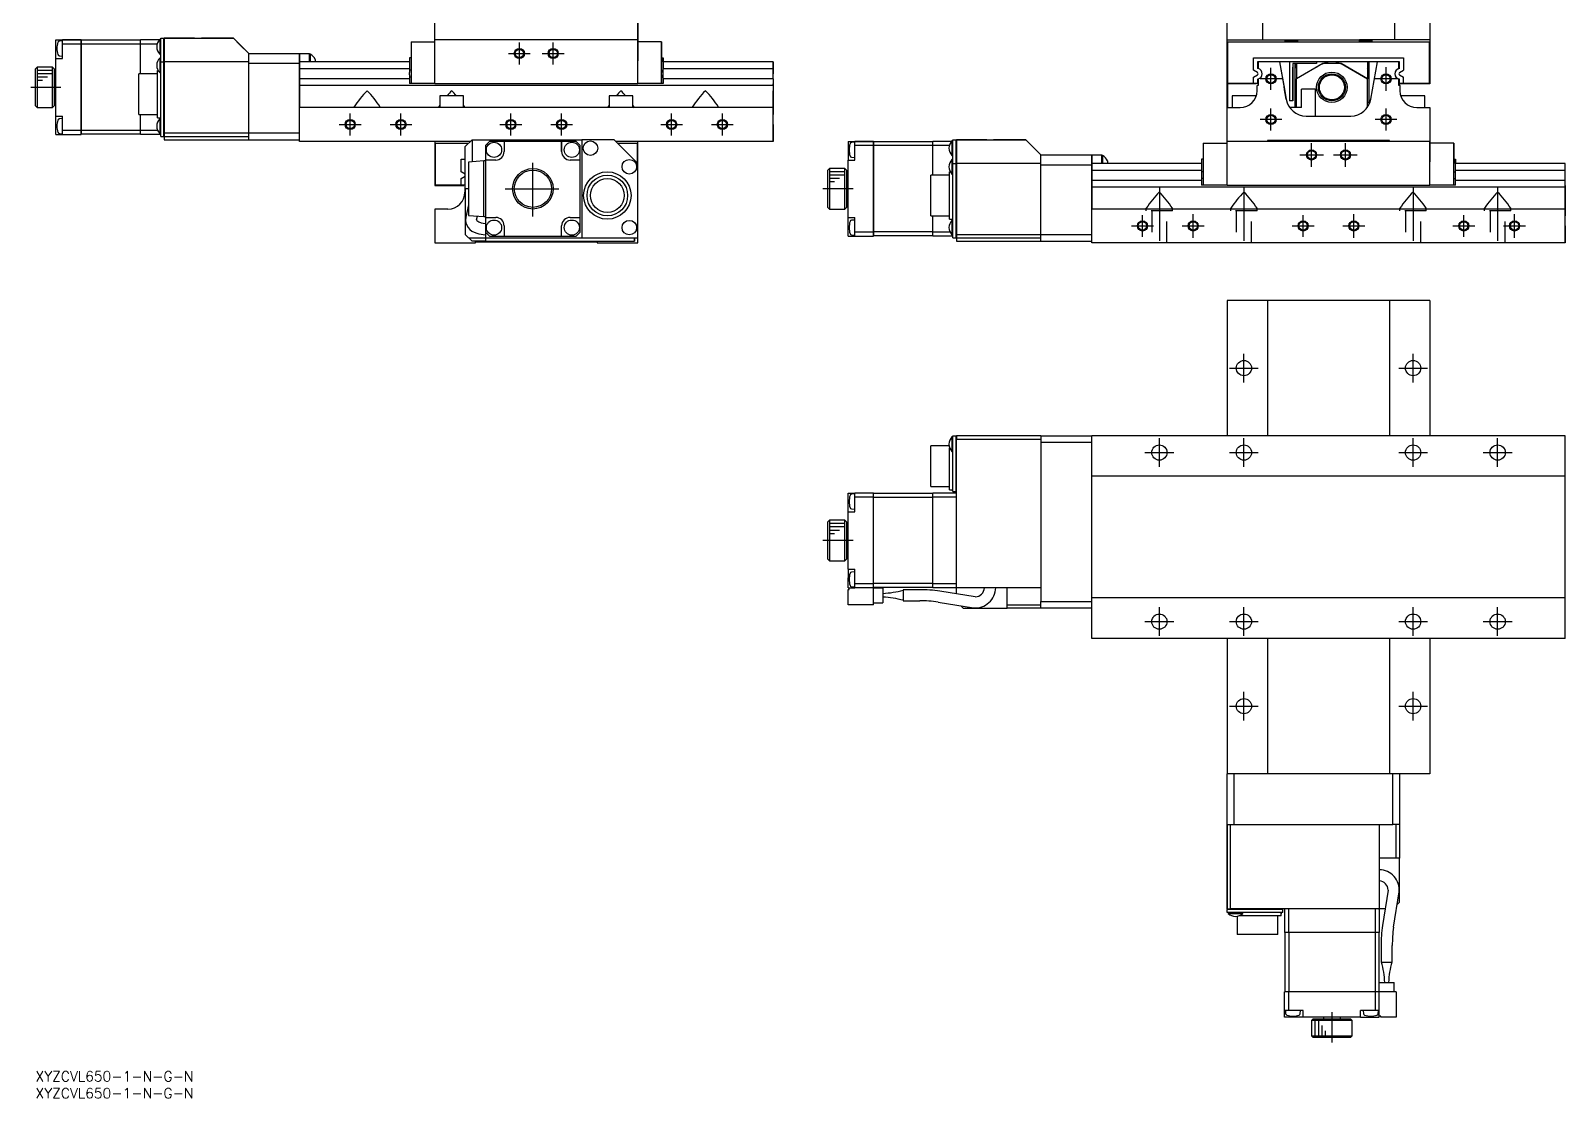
# Model space of a CAD drawing. Extents: x -1 to 927, y -8 to 772.
# Drawn here: x -1.5 to 452.2, y -8 to 307.8 of the extents above; entities that cross this region are included whole.
import ezdxf

# ---------------------------------------------------------------- set-up
doc = ezdxf.new("R2010")
doc.units = 0
doc.header["$LTSCALE"] = 0.5
doc.linetypes.add('CENTER', pattern=[50.8, 31.75, -6.35, 6.35, -6.35])
doc.linetypes.add('DASHED', pattern=[19.05, 12.7, -6.35])
for name, color, linetype in [('MSM_CENTER', 1, 'CENTER'), ('MSM_CONTINUOUS', 7, 'CONTINUOUS'), ('MSM_DASHED', 4, 'DASHED'), ('MSM_NARROW', 5, 'CONTINUOUS'), ('MSM_PART_NUMBER', 7, 'CONTINUOUS')]:
    doc.layers.add(name, color=color, linetype=linetype)
doc.styles.get("Standard").update_dxf_attribs({"font": 'txt.shx', "height": 3, "bigfont": 'bigfont.shx'})

# ---------------------------------------------------------------- blocks, each defined once
blk = doc.blocks.new('*U2')
at = {"layer": 'MSM_PART_NUMBER'}
blk.add_text('XYZCVL650-1-N-G-N', height=3, dxfattribs=at).set_placement((0, -3))
blk = doc.blocks.new('*U3')
at = {"layer": 'MSM_PART_NUMBER'}
blk.add_text('XYZCVL650-1-N-G-N', height=3, dxfattribs=at).set_placement((0, -8))

msp = doc.modelspace()

# ---------------------------------------------------------------- linework, layer by layer
at = {"layer": 'MSM_CENTER'}
for p, q in [((143, 297.81), (143, 304.27)), ((153, 297.81), (153, 304.27)), ((139.77, 301.04), (146.23, 301.04)), ((149.77, 301.04), (156.23, 301.04)), ((365.17, 290.31), (365.17, 296.77)), ((399.17, 290.04), (399.17, 297.04)), ((-1.45, 291.04), (7.45, 291.04)), ((368.4, 293.54), (361.94, 293.54)), ((402.67, 293.54), (395.67, 293.54)), ((93, 276.81), (93, 283.27)), ((108, 276.81), (108, 283.27)), ((140.5, 276.81), (140.5, 283.27)), ((155.5, 276.81), (155.5, 283.27)), ((188, 276.81), (188, 283.27)), ((203, 276.81), (203, 283.27)), ((368.4, 281.54), (361.94, 281.54)), ((365.17, 278.31), (365.17, 284.77)), ((402.4, 281.54), (395.94, 281.54)), ((399.17, 278.31), (399.17, 284.77)), ((89.77, 280.04), (96.23, 280.04)), ((104.77, 280.04), (111.23, 280.04)), ((137.27, 280.04), (143.73, 280.04)), ((152.27, 280.04), (158.73, 280.04)), ((184.77, 280.04), (191.23, 280.04)), ((199.77, 280.04), (206.23, 280.04)), ((377.17, 267.54), (377.17, 274.54)), ((387.17, 267.54), (387.17, 274.54)), ((147, 252.84), (147, 269.24)), ((373.67, 271.04), (380.67, 271.04)), ((383.67, 271.04), (390.67, 271.04)), ((138.8, 261.04), (155.2, 261.04)), ((241.62, 261.04), (232.72, 261.04)), ((332.17, 261.54), (332.17, 243.04)), ((357.17, 261.54), (357.17, 243.04)), ((407.17, 261.54), (407.17, 243.04)), ((432.17, 261.54), (432.17, 243.04)), ((323.94, 250.04), (330.4, 250.04)), ((327.17, 246.81), (327.17, 253.27)), ((338.94, 250.04), (345.4, 250.04)), ((342.17, 246.54), (342.17, 253.54)), ((371.44, 250.04), (377.9, 250.04)), ((374.67, 246.81), (374.67, 253.27)), ((386.44, 250.04), (392.9, 250.04)), ((389.67, 246.54), (389.67, 253.54)), ((418.94, 250.04), (425.4, 250.04)), ((422.17, 246.81), (422.17, 253.27)), ((433.94, 250.04), (440.4, 250.04)), ((437.17, 246.54), (437.17, 253.54)), ((357.17, 203.75), (357.17, 212.25)), ((407.17, 203.75), (407.17, 212.25)), ((352.92, 208), (361.42, 208)), ((402.92, 208), (411.42, 208)), ((332.17, 178.75), (332.17, 187.25)), ((357.17, 178.75), (357.17, 187.25)), ((407.17, 178.75), (407.17, 187.25)), ((432.17, 178.75), (432.17, 187.25)), ((327.92, 183), (336.42, 183)), ((352.92, 183), (361.42, 183)), ((402.92, 183), (411.42, 183)), ((427.92, 183), (436.42, 183)), ((241.62, 157), (232.72, 157)), ((332.17, 128.75), (332.17, 137.25)), ((357.17, 128.75), (357.17, 137.25)), ((407.17, 128.75), (407.17, 137.25)), ((432.17, 128.75), (432.17, 137.25)), ((327.92, 133), (336.42, 133)), ((352.92, 133), (361.42, 133)), ((402.92, 133), (411.42, 133)), ((427.92, 133), (436.42, 133)), ((357.17, 103.75), (357.17, 112.25)), ((407.17, 103.75), (407.17, 112.25)), ((352.92, 108), (361.42, 108)), ((402.92, 108), (411.42, 108)), ((383.17, 17.45), (383.17, 8.55))]:
    msp.add_line(p, q, dxfattribs=at)
at = {"layer": 'MSM_CONTINUOUS'}
for p, q in [((118, 292.04), (118, 315.04)), ((178, 292.04), (178, 315.04)), ((178, 315.04), (178, 304.69)), ((352.17, 292.04), (352.17, 315.04)), ((362.67, 315.04), (362.67, 305.04)), ((401.67, 315.04), (401.67, 305.04)), ((412.17, 315.04), (412.17, 292.04)), ((412.17, 315.04), (412.17, 302.54)), ((6, 277.04), (6, 305.04)), ((6, 305.04), (13.5, 305.04)), ((8, 304.79), (7.01, 304.71)), ((13.5, 305.04), (8, 305.04)), ((8, 299.54), (8, 305.04)), ((13.5, 305.04), (13.5, 277.04)), ((13.5, 277.04), (13.5, 305.04)), ((31, 304.94), (13.5, 304.94)), ((31, 304.94), (13.5, 304.94)), ((31, 295.04), (31, 305.04)), ((36.56, 305.04), (31, 305.04)), ((36.56, 305.04), (31, 305.04)), ((36.71, 305.19), (36.71, 300.89)), ((37, 305.19), (36.71, 305.19)), ((37, 276.54), (37, 305.54)), ((37, 305.54), (37.9, 305.54)), ((38, 305.44), (37.9, 305.54)), ((38, 305.44), (37.9, 305.54)), ((37.9, 276.54), (37.9, 305.54)), ((38, 305.54), (38, 276.54)), ((38, 305.54), (58.5, 305.54)), ((47, 305.54), (38, 305.54)), ((58.5, 305.54), (49, 305.54)), ((58.5, 305.54), (60.5, 303.54)), ((63, 301.04), (58.5, 305.54)), ((111, 304.54), (111, 292.14)), ((111, 304.54), (118, 304.54)), ((178, 305.04), (118, 305.04)), ((178, 304.69), (178, 305.04)), ((178, 305.04), (178, 298.84)), ((185, 304.54), (178, 304.54)), ((185, 292.14), (185, 304.54)), ((185, 304.54), (185, 298.54)), ((352.17, 305.04), (391.37, 305.04)), ((352.37, 304.54), (411.97, 304.54)), ((352.37, 292.14), (352.37, 304.54)), ((369.37, 304.69), (369.37, 305.04)), ((369.37, 304.69), (369.37, 305.04)), ((372.97, 304.69), (369.37, 304.69)), ((372.97, 305.04), (372.97, 304.69)), ((412.17, 305.04), (391.37, 305.04)), ((391.37, 304.69), (391.37, 305.04)), ((391.37, 304.69), (391.37, 305.04)), ((394.97, 304.69), (391.37, 304.69)), ((394.97, 305.04), (394.97, 304.69)), ((411.97, 304.54), (411.97, 292.14)), ((6, 299.54), (8, 299.54)), ((7.01, 300.38), (8, 300.29)), ((13.5, 303.84), (8, 303.84)), ((31, 303.8), (13.5, 303.8)), ((35.91, 303.84), (31, 303.84)), ((36.71, 300.89), (37, 300.89)), ((36.71, 299.69), (36.71, 295.39)), ((37, 299.69), (36.71, 299.69)), ((60.5, 303.54), (62.9, 301.14)), ((63, 301.04), (62.9, 301.14)), ((63, 275.54), (63, 301.04)), ((63, 301.04), (81, 301.04)), ((78, 275.04), (78, 301.04)), ((78, 295.04), (78, 301.04)), ((78, 300.94), (78, 285.04)), ((81, 298.54), (81, 301.04)), ((81, 301.04), (81, 298.54)), ((81.2, 300.89), (81, 300.89)), ((81.2, 300.89), (81.2, 298.54)), ((110.5, 299.74), (110.5, 296.07)), ((111, 299.74), (110.5, 299.74)), ((185, 299.74), (185.5, 299.74)), ((185.5, 299.74), (185.5, 298.54)), ((185.5, 292.14), (185.5, 299.74)), ((359.97, 299.74), (404.37, 299.74)), ((359.97, 296.07), (359.97, 299.74)), ((404.37, 299.74), (404.37, 296.07)), ((412.17, 299.54), (412.17, 292.04)), ((0.5, 297.04), (0, 296.54)), ((0, 285.54), (0, 296.54)), ((0.5, 297.04), (0.5, 285.04)), ((5, 297.04), (0.5, 297.04)), ((5, 285.04), (5, 297.04)), ((5.5, 296.54), (5, 297.04)), ((5.5, 296.54), (5.5, 285.54)), ((30.5, 283.04), (30.5, 295.04)), ((36, 295.04), (30.5, 295.04)), ((36, 282.04), (36, 296.04)), ((36.2, 296.04), (36, 296.04)), ((36.71, 295.39), (37, 295.39)), ((37, 298.54), (37.9, 298.54)), ((38, 298.5), (37.9, 298.54)), ((63, 298.54), (38, 298.54)), ((78, 298.04), (63, 298.04)), ((110.5, 298.54), (78, 298.54)), ((78, 296.58), (110.5, 296.58)), ((82.65, 299.26), (82.65, 298.54)), ((110.5, 296.07), (110.5, 295.38)), ((111, 296.07), (110.5, 296.07)), ((110.5, 294.71), (110.5, 295.38)), ((185, 296.07), (185, 295.38)), ((185, 296.07), (185.5, 296.07)), ((185.5, 298.54), (185.5, 296.62)), ((218, 298.54), (185.5, 298.54)), ((185.5, 296.58), (218, 296.58)), ((185.5, 295.38), (185.5, 296.07)), ((218, 296.58), (218, 298.54)), ((218, 298.54), (218, 295.04)), ((218, 295.04), (218, 298.54)), ((218, 295.04), (218, 296.58)), ((218, 293.51), (218, 296.58)), ((361.16, 295.38), (359.97, 296.07)), ((367.72, 298.54), (361.17, 298.54)), ((361.17, 298.54), (361.17, 296.62)), ((361.37, 298.54), (361.37, 296.58)), ((367.72, 298.54), (369.67, 287.5)), ((402.97, 298.54), (367.72, 298.54)), ((367.72, 298.54), (369.13, 290.54)), ((370.67, 298.54), (370.67, 287.04)), ((371.67, 298.04), (371.67, 287.04)), ((378.67, 298.04), (371.67, 298.04)), ((371.67, 298.04), (371.67, 297.04)), ((371.67, 287.04), (371.67, 297.04)), ((372.17, 298.04), (372.17, 285.04)), ((380.46, 298.04), (372.67, 293.54)), ((372.67, 298.04), (372.67, 293.54)), ((378.67, 298.54), (378.67, 298.04)), ((378.67, 298.54), (378.67, 298.04)), ((385.87, 298.04), (380.46, 298.04)), ((393.67, 293.54), (385.87, 298.04)), ((385.87, 298.04), (393.67, 293.54)), ((393.67, 298.54), (393.67, 293.54)), ((393.67, 298.54), (393.67, 293.54)), ((394.17, 286.54), (394.17, 298.54)), ((394.17, 286.54), (394.17, 298.54)), ((394.67, 287.5), (396.61, 298.54)), ((403.17, 298.54), (402.97, 298.54)), ((402.97, 296.58), (402.97, 298.54)), ((402.97, 296.58), (402.97, 298.54)), ((403.07, 298.14), (402.97, 298.24)), ((402.97, 298.24), (403.17, 298.04)), ((403.07, 296.6), (403.07, 298.54)), ((403.07, 298.14), (403.17, 298.04)), ((403.17, 296.62), (403.17, 298.54)), ((403.17, 295.38), (404.37, 296.07)), ((6, 293.54), (5.5, 293.54)), ((110.5, 293.51), (78, 293.51)), ((218, 291.54), (78, 291.54)), ((110.5, 294.71), (110.5, 294.02)), ((111, 294.02), (110.5, 294.02)), ((110.5, 294.02), (110.5, 292.14)), ((118, 292.14), (110.5, 292.14)), ((178, 292.04), (118, 292.04)), ((185.5, 292.14), (178, 292.14)), ((185, 294.71), (185, 294.02)), ((185, 294.02), (185.5, 294.02)), ((185.5, 294.02), (185.5, 294.71)), ((218, 293.51), (185.5, 293.51)), ((185.5, 293.47), (185.5, 292.14)), ((218, 293.51), (218, 283.04)), ((218, 292.04), (218, 283.04)), ((218, 291.54), (218, 292.04)), ((218, 291.54), (218, 285.04)), ((360.77, 292.04), (352.17, 292.04)), ((352.17, 285.04), (352.17, 292.04)), ((352.27, 292.04), (352.27, 285.04)), ((361.17, 292.14), (352.37, 292.14)), ((359.97, 294.02), (361.16, 294.71)), ((359.97, 292.14), (359.97, 294.02)), ((360.77, 292.14), (360.77, 292.04)), ((360.77, 292.14), (360.77, 292.04)), ((361.37, 291.54), (361.07, 291.54)), ((361.07, 290.04), (361.07, 291.54)), ((361.17, 293.47), (361.17, 292.14)), ((361.37, 293.51), (361.37, 291.54)), ((369.04, 291.04), (369.67, 287.5)), ((369.04, 291.04), (369.13, 290.54)), ((369.13, 290.54), (369.04, 291.04)), ((369.13, 290.54), (369.04, 291.04)), ((369.13, 290.54), (369.17, 290.54)), ((369.17, 290.34), (369.17, 290.54)), ((369.67, 287.5), (369.17, 290.34)), ((369.67, 287.5), (369.17, 290.34)), ((369.17, 290.34), (369.67, 287.5)), ((369.17, 290.34), (369.67, 287.5)), ((372.67, 285.04), (372.67, 293.54)), ((378.37, 290.54), (374.17, 290.54)), ((374.17, 285.04), (374.17, 290.54)), ((378.37, 282.54), (378.37, 290.54)), ((393.67, 285.09), (393.67, 293.54)), ((402.97, 291.54), (402.97, 293.51)), ((402.97, 291.54), (402.97, 293.51)), ((403.27, 291.54), (402.97, 291.54)), ((403.07, 291.54), (403.07, 293.48)), ((403.17, 294.71), (404.37, 294.02)), ((403.17, 292.14), (403.17, 293.47)), ((411.97, 292.14), (403.17, 292.14)), ((403.17, 292.14), (403.17, 291.54)), ((403.17, 291.54), (403.17, 292.14)), ((403.27, 291.54), (403.27, 290.04)), ((403.27, 291.54), (403.27, 290.04)), ((403.57, 292.04), (403.57, 292.14)), ((412.17, 292.04), (403.57, 292.04)), ((404.37, 292.14), (404.37, 294.02)), ((5.5, 288.54), (6, 288.54)), ((119.5, 288.54), (119.5, 285.04)), ((126.5, 288.54), (119.5, 288.54)), ((126.5, 285.04), (126.5, 288.54)), ((176.5, 288.54), (169.5, 288.54)), ((169.5, 288.54), (169.5, 285.04)), ((176.5, 285.04), (176.5, 288.54)), ((218, 275.04), (218, 290.04)), ((360.67, 288.54), (353.67, 288.54)), ((353.67, 288.54), (353.67, 285.04)), ((360.67, 288.09), (360.67, 288.54)), ((371.67, 287.04), (370.67, 287.04)), ((394.17, 286.54), (393.67, 286.54)), ((394.17, 285.95), (394.17, 286.54)), ((410.67, 288.54), (403.67, 288.54)), ((403.67, 288.54), (403.67, 288.09)), ((410.67, 285.04), (410.67, 288.54)), ((0, 285.54), (0.5, 285.04)), ((0.5, 285.04), (5, 285.04)), ((5, 285.04), (5.5, 285.54)), ((6, 282.54), (8, 282.54)), ((8, 281.79), (7.01, 281.71)), ((8, 277.04), (8, 282.54)), ((30.5, 283.04), (36, 283.04)), ((31, 277.04), (31, 283.04)), ((36, 282.04), (37, 282.04)), ((36.71, 281.69), (36.71, 277.39)), ((37, 281.69), (36.71, 281.69)), ((218, 285.04), (78, 285.04)), ((94.26, 285.04), (94.1, 285.17)), ((101.74, 285.04), (101.9, 285.17)), ((119.26, 285.04), (119.1, 285.17)), ((126.74, 285.04), (126.9, 285.17)), ((169.26, 285.04), (169.1, 285.17)), ((176.74, 285.04), (176.9, 285.17)), ((194.26, 285.04), (194.1, 285.17)), ((201.74, 285.04), (201.9, 285.17)), ((218, 285.04), (218, 283.04)), ((352.17, 285.04), (356.07, 285.04)), ((352.17, 275.04), (352.17, 285.04)), ((374.17, 285.04), (370.7, 285.04)), ((375.57, 282.54), (388.76, 282.54)), ((408.27, 285.04), (412.17, 285.04)), ((412.17, 285.04), (412.17, 275.04)), ((412.17, 285.04), (412.17, 281.54)), ((6, 277.04), (13.5, 277.04)), ((7.01, 277.38), (8, 277.29)), ((13.5, 278.24), (8, 278.24)), ((31, 278.29), (13.5, 278.29)), ((31, 277.14), (13.5, 277.14)), ((36.1, 278.24), (31, 278.24)), ((37, 277.04), (31, 277.04)), ((36.71, 277.39), (37, 277.39)), ((38, 277.54), (78, 277.54)), ((218, 280.04), (218, 275.04)), ((412.17, 278.54), (412.17, 275.04)), ((37, 276.54), (37.9, 276.54)), ((37.9, 276.54), (38, 276.64)), ((37.9, 276.54), (38, 276.64)), ((38, 276.54), (63, 276.54)), ((38, 276.44), (38.1, 276.54)), ((38, 276.44), (38, 275.54)), ((38, 275.54), (78, 275.54)), ((128.5, 275.04), (78, 275.04)), ((118, 275.04), (118, 262.04)), ((118.2, 262.14), (118.2, 274.54)), ((118.2, 274.54), (128, 274.54)), ((127, 273.54), (129, 275.54)), ((127, 261.04), (127, 273.54)), ((129, 275.54), (129, 269.01)), ((129, 275.54), (161.5, 275.54)), ((134.2, 275.04), (133, 273.84)), ((133, 273.84), (133, 269.54)), ((138.5, 275.04), (134.2, 275.04)), ((138.5, 275.04), (138.5, 272.04)), ((159.8, 275.04), (138.5, 275.04)), ((155.5, 272.04), (155.5, 275.04)), ((155.5, 275.04), (155.5, 272.04)), ((161, 273.84), (159.8, 275.04)), ((161, 248.24), (161, 273.84)), ((161.5, 275.54), (161.5, 246.54)), ((171, 275.54), (161.5, 275.54)), ((178, 268.54), (171, 275.54)), ((218, 275.04), (171.5, 275.04)), ((172, 274.54), (177.8, 274.54)), ((177.8, 274.54), (177.8, 268.74)), ((177.8, 274.54), (177.8, 268.74)), ((178, 268.54), (178, 275.04)), ((178, 272.54), (178, 275.04)), ((218, 275.04), (218, 275.34)), ((218, 275.34), (218, 275.04)), ((240.17, 275.04), (247.67, 275.04)), ((240.17, 275.04), (240.17, 269.54)), ((242.17, 274.79), (241.18, 274.71)), ((247.67, 275.04), (242.17, 275.04)), ((242.17, 269.54), (242.17, 275.04)), ((247.67, 273.84), (242.17, 273.84)), ((247.67, 275.04), (247.67, 247.04)), ((247.67, 247.04), (247.67, 275.04)), ((265.17, 274.94), (247.67, 274.94)), ((265.17, 274.94), (247.67, 274.94)), ((265.17, 273.8), (247.67, 273.8)), ((270.73, 275.04), (265.17, 275.04)), ((265.17, 265.04), (265.17, 275.04)), ((270.73, 275.04), (265.17, 275.04)), ((270.07, 273.84), (265.17, 273.84)), ((271.17, 275.19), (270.87, 275.19)), ((270.87, 275.19), (270.87, 270.89)), ((271.17, 275.54), (272.07, 275.54)), ((271.17, 246.54), (271.17, 275.54)), ((272.17, 275.44), (272.07, 275.54)), ((272.07, 246.54), (272.07, 275.54)), ((272.17, 275.54), (292.67, 275.54)), ((272.17, 275.54), (272.17, 246.54)), ((281.17, 275.54), (272.17, 275.54)), ((292.67, 275.54), (283.17, 275.54)), ((292.67, 275.54), (297.07, 271.14)), ((297.17, 271.04), (292.67, 275.54)), ((345.17, 274.54), (352.17, 274.54)), ((345.17, 274.54), (345.17, 262.14)), ((364.17, 275.04), (352.17, 275.04)), ((352.17, 262.04), (352.17, 275.04)), ((400.17, 275.34), (364.17, 275.34)), ((364.17, 275.34), (364.17, 275.04)), ((364.17, 275.34), (364.17, 275.04)), ((412.17, 275.04), (364.17, 275.04)), ((400.17, 275.04), (400.17, 275.34)), ((412.17, 262.04), (412.17, 275.04)), ((412.17, 275.04), (412.17, 274.69)), ((412.17, 275.04), (412.17, 269.04)), ((419.17, 274.54), (412.17, 274.54)), ((419.17, 262.14), (419.17, 274.54)), ((419.17, 274.54), (419.17, 268.54)), ((125.8, 266.07), (125.8, 269.74)), ((125.8, 269.74), (127, 269.74)), ((132.5, 269.26), (128, 268.94)), ((128, 268.94), (128, 253.14)), ((133, 269.29), (132.5, 269.26)), ((132.5, 252.83), (132.5, 269.26)), ((136, 269.54), (133, 269.54)), ((133, 269.54), (133, 248.24)), ((161, 269.54), (158, 269.54)), ((161, 248.24), (161, 269.54)), ((178, 268.54), (178, 269.54)), ((178, 246.54), (178, 268.54)), ((240.17, 269.54), (242.17, 269.54)), ((240.17, 252.54), (240.17, 269.54)), ((241.18, 270.38), (242.17, 270.29)), ((270.87, 270.89), (271.17, 270.89)), ((271.17, 269.69), (270.87, 269.69)), ((270.87, 269.69), (270.87, 265.39)), ((271.17, 268.54), (272.07, 268.54)), ((272.17, 268.5), (272.07, 268.54)), ((297.17, 268.54), (272.17, 268.54)), ((297.17, 271.04), (297.07, 271.14)), ((297.17, 271.04), (315.17, 271.04)), ((297.17, 245.54), (297.17, 271.04)), ((312.17, 268.04), (297.17, 268.04)), ((312.17, 245.04), (312.17, 271.04)), ((312.17, 270.94), (312.17, 255.04)), ((312.17, 266.54), (312.17, 268.54)), ((344.67, 268.54), (312.17, 268.54)), ((315.17, 268.54), (315.17, 271.04)), ((315.17, 271.04), (315.17, 268.54)), ((315.37, 270.89), (315.17, 270.89)), ((315.37, 270.89), (315.37, 268.54)), ((316.82, 269.26), (316.82, 268.54)), ((345.17, 269.74), (344.67, 269.74)), ((344.67, 269.74), (344.67, 262.14)), ((419.17, 269.74), (419.67, 269.74)), ((419.67, 262.14), (419.67, 269.74)), ((419.67, 269.74), (419.67, 268.54)), ((452.17, 268.54), (419.67, 268.54)), ((452.17, 245.04), (452.17, 268.54)), ((452.17, 265.04), (452.17, 268.54)), ((452.17, 265.04), (452.17, 268.54)), ((126.99, 265.38), (125.8, 266.07)), ((125.8, 264.02), (126.99, 264.71)), ((125.8, 262.14), (125.8, 264.02)), ((234.67, 267.04), (234.17, 266.54)), ((234.17, 255.54), (234.17, 266.54)), ((239.17, 267.04), (234.67, 267.04)), ((234.67, 267.04), (234.67, 255.04)), ((239.17, 255.04), (239.17, 267.04)), ((239.67, 266.54), (239.17, 267.04)), ((239.67, 266.54), (239.67, 255.54)), ((240.17, 263.54), (239.67, 263.54)), ((264.67, 253.04), (264.67, 265.04)), ((270.17, 265.04), (264.67, 265.04)), ((270.17, 252.04), (270.17, 266.04)), ((270.37, 266.04), (270.17, 266.04)), ((270.87, 265.39), (271.17, 265.39)), ((312.17, 266.58), (344.67, 266.58)), ((344.67, 263.51), (312.17, 263.51)), ((345.17, 266.07), (344.67, 266.07)), ((345.17, 264.02), (344.67, 264.02)), ((419.17, 266.07), (419.67, 266.07)), ((419.17, 264.02), (419.67, 264.02)), ((419.67, 266.58), (452.17, 266.58)), ((452.17, 263.51), (419.67, 263.51)), ((118, 262.04), (126.6, 262.04)), ((127, 262.14), (118.2, 262.14)), ((126.6, 262.04), (126.6, 262.14)), ((126.6, 262.04), (126.6, 262.14)), ((126.9, 261.54), (126.9, 260.04)), ((126.9, 261.54), (127, 261.54)), ((128, 261.04), (127, 261.04)), ((127, 261.04), (127, 247.54)), ((452.17, 261.54), (312.17, 261.54)), ((352.17, 262.14), (344.67, 262.14)), ((412.17, 262.04), (352.17, 262.04)), ((419.67, 262.14), (412.17, 262.14)), ((452.17, 262.04), (452.17, 255.04)), ((452.17, 261.54), (452.17, 262.04)), ((118, 255.04), (118, 245.04)), ((121.9, 255.04), (118, 255.04)), ((128, 256.31), (127.13, 252.59)), ((234.17, 255.54), (234.67, 255.04)), ((234.67, 255.04), (239.17, 255.04)), ((239.17, 255.04), (239.67, 255.54)), ((239.67, 258.54), (240.17, 258.54)), ((452.17, 255.04), (312.17, 255.04)), ((328.27, 255.17), (328.29, 255.29)), ((328.42, 255.04), (328.27, 255.17)), ((335.91, 255.04), (336.07, 255.17)), ((336.07, 255.17), (336.04, 255.29)), ((353.27, 255.17), (353.29, 255.29)), ((353.42, 255.04), (353.27, 255.17)), ((360.91, 255.04), (361.07, 255.17)), ((361.07, 255.17), (361.04, 255.29)), ((403.27, 255.17), (403.29, 255.29)), ((403.42, 255.04), (403.27, 255.17)), ((410.91, 255.04), (411.07, 255.17)), ((411.07, 255.17), (411.04, 255.29)), ((428.27, 255.17), (428.29, 255.29)), ((428.42, 255.04), (428.27, 255.17)), ((435.91, 255.04), (436.07, 255.17)), ((436.07, 255.17), (436.04, 255.29)), ((452.17, 257.5), (452.17, 253.04)), ((452.17, 255.04), (452.17, 253.04)), ((128, 253.14), (132.5, 252.83)), ((130.35, 251.84), (130.61, 252.96)), ((130.39, 251.78), (130.35, 251.85)), ((130.47, 251.68), (130.39, 251.78)), ((132.5, 252.83), (133, 252.79)), ((133, 252.54), (136, 252.54)), ((138.5, 250.04), (138.5, 247.04)), ((155.5, 247.04), (155.5, 250.04)), ((158, 252.54), (161, 252.54)), ((240.17, 252.54), (242.17, 252.54)), ((240.17, 247.04), (240.17, 252.54)), ((242.17, 251.79), (241.18, 251.71)), ((242.17, 247.04), (242.17, 252.54)), ((264.67, 253.04), (270.17, 253.04)), ((265.17, 247.04), (265.17, 253.04)), ((270.17, 252.04), (271.17, 252.04)), ((271.17, 251.69), (270.87, 251.69)), ((270.87, 251.69), (270.87, 247.39)), ((452.17, 250.04), (452.17, 245.04)), ((118, 245.04), (130, 245.04)), ((127, 247.54), (129, 245.54)), ((128, 246.54), (133, 246.54)), ((133, 245.54), (129, 245.54)), ((130, 245.04), (130, 245.34)), ((130, 245.34), (166, 245.34)), ((130, 245.04), (130, 245.34)), ((133, 248.24), (134.2, 247.04)), ((133, 248.24), (133, 246.54)), ((133, 246.54), (161.5, 246.54)), ((133, 246.44), (133.1, 246.54)), ((133, 246.44), (133, 245.54)), ((177, 246.44), (133, 246.44)), ((133, 245.54), (177, 245.54)), ((134.2, 247.04), (138.5, 247.04)), ((138.5, 247.04), (159.8, 247.04)), ((159.8, 247.04), (161, 248.24)), ((159.8, 247.04), (161, 248.24)), ((161.5, 246.54), (178, 246.54)), ((166, 245.34), (166, 245.04)), ((166, 245.04), (178, 245.04)), ((177, 246.54), (177, 245.54)), ((177, 245.54), (177, 246.54)), ((178, 245.04), (178, 246.54)), ((178, 245.04), (178, 246.54)), ((240.17, 247.04), (247.67, 247.04)), ((241.18, 247.38), (242.17, 247.29)), ((247.67, 248.24), (242.17, 248.24)), ((265.17, 248.29), (247.67, 248.29)), ((265.17, 247.14), (247.67, 247.14)), ((270.26, 248.24), (265.17, 248.24)), ((271.17, 247.04), (265.17, 247.04)), ((270.87, 247.39), (271.17, 247.39)), ((271.17, 246.54), (272.07, 246.54)), ((272.07, 246.54), (272.17, 246.64)), ((272.17, 247.54), (312.17, 247.54)), ((272.17, 246.54), (297.17, 246.54)), ((272.17, 246.44), (272.27, 246.54)), ((272.17, 246.44), (272.17, 245.54)), ((272.17, 245.54), (312.17, 245.54)), ((452.17, 245.04), (312.17, 245.04)), ((452.17, 245.04), (452.17, 245.34)), ((352.17, 228), (352.17, 188)), ((364.17, 228), (352.17, 228)), ((364.17, 228), (364.17, 188)), ((400.17, 228), (364.17, 228)), ((400.17, 228), (400.17, 188)), ((412.17, 228), (400.17, 228)), ((412.17, 228), (412.17, 188)), ((270.87, 187.65), (270.87, 183.35)), ((271.17, 187.65), (270.87, 187.65)), ((271.17, 188), (272.07, 188)), ((271.17, 171.5), (271.17, 188)), ((272.07, 188), (272.17, 187.9)), ((272.07, 171.5), (272.07, 188)), ((272.17, 188), (272.17, 187)), ((297.17, 188), (272.17, 188)), ((272.17, 187), (297.17, 187)), ((272.17, 187), (272.27, 187)), ((272.17, 143), (272.17, 187)), ((272.27, 187), (297.17, 187)), ((297.17, 188), (297.17, 139)), ((297.17, 188), (312.17, 188)), ((312.17, 186), (297.17, 186)), ((452.17, 188), (312.17, 188)), ((312.17, 176), (312.17, 188)), ((452.17, 176), (452.17, 188)), ((264.67, 173), (264.67, 185)), ((270.01, 185), (264.67, 185)), ((270.17, 172), (270.17, 184.42)), ((270.87, 183.35), (271.17, 183.35)), ((264.67, 173), (270.17, 173)), ((452.17, 176), (312.17, 176)), ((312.17, 140), (312.17, 176)), ((452.17, 140), (452.17, 176)), ((240.17, 171), (242.17, 171)), ((240.17, 171), (242.17, 171)), ((240.17, 168), (240.17, 171)), ((240.17, 148.5), (240.17, 168)), ((242.17, 170.75), (241.18, 170.66)), ((242.17, 169.8), (242.17, 171)), ((247.67, 171), (242.17, 171)), ((247.67, 171), (242.17, 171)), ((247.67, 169.8), (242.17, 169.8)), ((242.17, 165.5), (242.17, 169.8)), ((247.67, 169.8), (247.67, 171)), ((265.17, 170.9), (247.67, 170.9)), ((265.17, 170.9), (247.67, 170.9)), ((247.67, 144.2), (247.67, 169.8)), ((265.17, 169.76), (247.67, 169.76)), ((265.17, 169.8), (265.17, 171)), ((272.17, 171), (265.17, 171)), ((272.17, 171), (265.17, 171)), ((272.17, 169.8), (265.17, 169.8)), ((265.17, 144.2), (265.17, 169.8)), ((270.17, 172), (271.17, 172)), ((270.87, 172), (270.87, 171.85)), ((270.87, 171.85), (271.17, 171.85)), ((271.17, 171.5), (272.07, 171.5)), ((272.07, 171.5), (272.17, 171.6)), ((240.17, 165.5), (242.17, 165.5)), ((241.18, 166.34), (242.17, 166.25)), ((234.67, 163), (234.17, 162.5)), ((234.17, 151.5), (234.17, 162.5)), ((234.67, 163), (234.67, 151)), ((239.17, 163), (234.67, 163)), ((239.17, 151), (239.17, 163)), ((239.67, 162.5), (239.17, 163)), ((239.67, 162.5), (239.67, 151.5)), ((240.17, 159.5), (239.67, 159.5)), ((239.67, 154.5), (240.17, 154.5)), ((234.17, 151.5), (234.67, 151)), ((234.67, 151), (239.17, 151)), ((239.17, 151), (239.67, 151.5)), ((240.17, 148.5), (240.17, 146)), ((240.17, 148.5), (242.17, 148.5)), ((240.17, 143), (240.17, 146)), ((242.17, 147.75), (241.18, 147.66)), ((242.17, 144.2), (242.17, 148.5)), ((240.17, 143), (242.17, 143)), ((240.17, 138), (240.17, 142.5)), ((240.17, 142.5), (240.47, 142.5)), ((240.47, 142.5), (240.47, 143)), ((241.18, 143.34), (242.17, 143.25)), ((242.17, 143), (242.17, 144.2)), ((247.67, 144.2), (242.17, 144.2)), ((247.67, 143), (242.17, 143)), ((265.17, 144.24), (247.67, 144.24)), ((247.67, 138), (247.67, 144.2)), ((265.17, 143.1), (247.67, 143.1)), ((247.67, 143), (250.47, 143)), ((250.47, 143), (250.47, 138.6)), ((256.47, 142.45), (256.47, 139.15)), ((261.33, 142.45), (256.47, 142.45)), ((265.17, 143), (265.17, 144.2)), ((272.17, 144.2), (265.17, 144.2)), ((272.07, 143), (265.17, 143)), ((277.75, 140.37), (267.3, 142.02)), ((272.07, 143), (272.17, 143.1)), ((297.07, 143), (272.17, 143)), ((272.17, 141.25), (272.17, 143)), ((287.17, 137), (287.17, 143)), ((297.17, 143), (297.07, 143)), ((247.67, 138), (240.17, 138)), ((247.67, 138.6), (250.47, 138.6)), ((256.47, 139.15), (261.33, 139.15)), ((266.78, 138.76), (277.23, 137.11)), ((273.46, 137.71), (274.17, 137)), ((274.17, 137), (287.17, 137)), ((287.17, 138), (297.17, 138)), ((297.17, 137), (287.17, 137)), ((297.17, 137), (297.17, 139)), ((297.17, 139), (312.17, 139)), ((312.17, 137), (297.17, 137)), ((452.17, 140), (312.17, 140)), ((312.17, 128), (312.17, 140)), ((452.17, 128), (452.17, 140)), ((452.17, 128), (312.17, 128)), ((352.17, 128), (352.17, 88)), ((364.17, 128), (364.17, 88)), ((400.17, 128), (400.17, 88)), ((412.17, 128), (412.17, 88)), ((364.17, 88), (352.17, 88)), ((352.17, 73), (352.17, 88)), ((354.17, 88), (354.17, 73)), ((400.17, 88), (364.17, 88)), ((412.17, 88), (400.17, 88)), ((401.17, 73), (401.17, 88)), ((403.17, 88), (403.17, 73)), ((352.17, 73), (401.17, 73)), ((352.17, 48), (352.17, 73)), ((352.17, 72.9), (352.17, 48)), ((353.17, 48.1), (353.17, 73)), ((353.17, 48), (353.17, 73)), ((397.17, 73), (397.17, 72.9)), ((397.17, 72.9), (397.17, 48)), ((403.17, 73), (401.17, 73)), ((402.17, 63), (402.17, 73)), ((403.17, 73), (403.17, 63)), ((403.17, 63), (397.17, 63)), ((403.17, 50), (403.17, 63)), ((399.8, 53.58), (398.14, 43.13)), ((401.4, 42.62), (403.06, 53.07)), ((402.46, 49.29), (403.17, 50)), ((352.17, 48), (353.17, 48)), ((352.27, 48), (352.17, 47.9)), ((368.67, 47.9), (352.17, 47.9)), ((352.17, 47), (352.17, 47.9)), ((368.67, 47), (352.17, 47)), ((352.52, 47), (352.52, 46.71)), ((352.52, 46.71), (356.82, 46.71)), ((353.17, 48), (353.17, 48.1)), ((397.17, 48), (353.17, 48)), ((355.17, 45.84), (355.17, 40.5)), ((368.17, 46), (355.74, 46)), ((356.82, 46.71), (356.82, 47)), ((367.17, 40.5), (367.17, 46)), ((368.17, 46), (368.17, 47)), ((368.17, 46.71), (368.32, 46.71)), ((368.32, 46.71), (368.32, 47)), ((368.67, 47.9), (368.57, 48)), ((368.67, 47), (368.67, 47.9)), ((369.17, 48), (369.17, 41)), ((370.37, 48), (370.37, 41)), ((395.97, 48), (395.97, 41)), ((397.17, 47.9), (397.07, 48)), ((398.91, 48), (397.17, 48)), ((397.17, 47.9), (397.17, 41)), ((370.37, 41), (369.17, 41)), ((369.27, 41), (369.27, 23.5)), ((395.97, 41), (370.37, 41)), ((370.41, 41), (370.41, 23.5)), ((395.92, 41), (395.92, 23.5)), ((397.17, 41), (395.97, 41)), ((397.07, 41), (397.07, 23.5)), ((367.17, 40.5), (355.17, 40.5)), ((397.72, 37.16), (397.72, 32.3)), ((401.02, 32.3), (401.02, 37.16)), ((397.72, 32.3), (401.02, 32.3)), ((370.37, 23.5), (369.17, 23.5)), ((369.17, 16), (369.17, 23.5)), ((370.37, 23.5), (370.37, 18)), ((395.97, 23.5), (370.37, 23.5)), ((395.97, 23.5), (395.97, 18)), ((402.17, 23.5), (395.97, 23.5)), ((397.17, 16), (397.17, 26.3)), ((397.17, 26.3), (401.57, 26.3)), ((401.57, 23.5), (401.57, 26.3)), ((402.17, 23.5), (402.17, 16)), ((374.67, 18), (369.17, 18)), ((374.67, 16), (369.17, 16)), ((369.42, 18), (369.5, 17.01)), ((373.83, 17.01), (373.92, 18)), ((374.67, 16), (374.67, 18)), ((391.67, 16), (374.67, 16)), ((377.67, 15.5), (377.17, 15)), ((389.17, 15), (377.17, 15)), ((377.17, 15), (377.17, 10.5)), ((377.67, 15.5), (388.67, 15.5)), ((380.67, 16), (380.67, 15.5)), ((385.67, 15.5), (385.67, 16)), ((389.17, 15), (388.67, 15.5)), ((389.17, 10.5), (389.17, 15)), ((397.17, 18), (391.67, 18)), ((391.67, 16), (391.67, 18)), ((391.67, 16), (397.17, 16)), ((392.42, 18), (392.5, 17.01)), ((396.83, 17.01), (396.92, 18)), ((397.67, 16.3), (397.17, 16.3)), ((397.67, 16), (397.67, 16.3)), ((402.17, 16), (397.67, 16)), ((377.17, 10.5), (389.17, 10.5)), ((377.17, 10.5), (377.67, 10)), ((388.67, 10), (377.67, 10)), ((388.67, 10), (389.17, 10.5))]:
    msp.add_line(p, q, dxfattribs=at)
for centre, radius in [((143, 301.04), 1.23), ((153, 301.04), 1.23), ((383.17, 291.04), 4.5), ((383.17, 291.04), 4), ((365.17, 293.54), 1.23), ((383.17, 291.04), 3.7), ((399.17, 293.54), 1.23), ((93, 280.04), 1.23), ((108, 280.04), 1.23), ((140.5, 280.04), 1.23), ((155.5, 280.04), 1.23), ((188, 280.04), 1.23), ((203, 280.04), 1.23), ((365.17, 281.54), 1.23), ((399.17, 281.54), 1.23), ((135.5, 272.54), 2.25), ((158.5, 272.54), 2.25), ((164, 273.04), 2.15), ((377.17, 271.04), 1.23), ((387.17, 271.04), 1.23), ((175.5, 267.54), 2.15), ((147, 261.04), 6), ((147, 261.04), 5.5), ((169, 259.04), 7), ((169, 259.04), 6), ((169, 259.04), 5), ((135.5, 249.54), 2.25), ((158.5, 249.54), 2.25), ((175.5, 249.54), 2.15), ((327.17, 250.04), 1.23), ((342.17, 250.04), 1.23), ((374.67, 250.04), 1.23), ((389.67, 250.04), 1.23), ((422.17, 250.04), 1.23), ((437.17, 250.04), 1.23), ((357.17, 208), 2.25), ((407.17, 208), 2.25), ((332.17, 183), 2.25), ((357.17, 183), 2.25), ((407.17, 183), 2.25), ((432.17, 183), 2.25), ((332.17, 133), 2.25), ((357.17, 133), 2.25), ((407.17, 133), 2.25), ((432.17, 133), 2.25), ((357.17, 108), 2.25), ((407.17, 108), 2.25)]:
    msp.add_circle(centre, radius, dxfattribs=at)
for centre, radius, start, end in [((12.3, 302.54), 6, 162.3708, 197.6292), ((7.06, 304.21), 0.5, 95, 162.3708), ((38.8, 303.04), 3, 134.22, 225.78), ((7.06, 300.88), 0.5, 197.6292, 265), ((38.8, 297.54), 3, 134.22, 225.78), ((79.64, 298.04), 3.25, 22.061, 61.2734), ((360.97, 295.04), 0.388, 300, 60), ((360.97, 295.04), 1.59, 75.406, 82.7624), ((360.97, 295.04), 1.59, 284.594, 75.406), ((375.17, 298.04), 2.85, 180, 208.6943), ((383.17, 291.04), 7.5, 51.3689, 128.631), ((391.17, 298.04), 2.85, 331.3055, 10.1042), ((403.37, 295.04), 1.59, 97.2376, 262.7624), ((403.37, 295.04), 1.59, 104.594, 255.406), ((403.37, 295.04), 0.388, 120, 240), ((360.97, 295.04), 1.59, 277.2376, 284.594), ((120.43, 268.09), 31.38, 135.6092, 147.0188), ((75.57, 268.09), 31.38, 32.9812, 44.3908), ((145.43, 268.09), 31.38, 135.6092, 139.326), ((100.57, 268.09), 31.38, 40.674, 44.3908), ((195.43, 268.09), 31.38, 135.6092, 139.326), ((150.57, 268.09), 31.38, 40.674, 44.3908), ((220.43, 268.09), 31.38, 135.6092, 147.0188), ((175.57, 268.09), 31.38, 32.9812, 44.3908), ((356.07, 290.04), 5, 270, 0), ((375.57, 288.54), 6, 190, 270), ((388.76, 288.54), 6, 270, 350), ((408.27, 290.04), 5, 180, 270), ((408.27, 290.04), 5, 180, 270), ((12.3, 279.54), 6, 162.3708, 197.6292), ((7.06, 281.21), 0.5, 95, 162.3708), ((38.8, 279.54), 3, 134.22, 225.78), ((145.43, 268.09), 31.38, 145.7006, 147.0188), ((100.57, 268.09), 31.38, 32.9812, 34.2994), ((195.43, 268.09), 31.38, 145.7006, 147.0188), ((150.57, 268.09), 31.38, 32.9812, 34.2994), ((375.17, 284.04), 2.85, 151.3058, 159.459), ((7.06, 277.88), 0.5, 197.6292, 265), ((246.47, 272.54), 6, 162.3708, 197.6292), ((241.22, 274.21), 0.5, 95, 162.3708), ((272.97, 273.04), 3, 134.22, 225.78), ((136, 272.04), 2.5, 270, 360), ((158, 272.04), 2.5, 180, 270), ((158, 272.04), 2.5, 180, 270), ((241.22, 270.88), 0.5, 197.6292, 265), ((272.97, 267.54), 3, 134.22, 225.78), ((313.8, 268.04), 3.25, 22.061, 61.2734), ((121.9, 260.04), 5, 270, 0), ((358.54, 234.59), 36.66, 136.0228, 145.6264), ((305.79, 234.59), 36.66, 34.3736, 43.9772), ((383.54, 234.59), 36.66, 136.0228, 145.6264), ((330.79, 234.59), 36.66, 34.3736, 43.9772), ((433.54, 234.59), 36.66, 136.0228, 145.6264), ((380.79, 234.59), 36.66, 34.3736, 43.9772), ((458.54, 234.59), 36.66, 136.0228, 145.6264), ((405.79, 234.59), 36.66, 34.3736, 43.9772), ((131.23, 252), 4.14, 172.4446, 258.6833), ((133.2, 255.09), 4.37, 231.3799, 267.4339), ((136, 250.04), 2.5, 360, 90), ((158, 250.04), 2.5, 90, 180), ((246.47, 249.54), 6, 162.3708, 197.6292), ((241.22, 251.21), 0.5, 95, 162.3708), ((272.97, 249.54), 3, 134.22, 225.78), ((133.58, 256.85), 9.45, 250.4373, 266.4987), ((241.22, 247.88), 0.5, 197.6292, 265), ((272.97, 185.5), 3, 134.22, 225.78), ((272.97, 174), 3, 199.4712, 201.0395), ((246.47, 168.5), 6, 162.3708, 197.6292), ((241.22, 170.17), 0.5, 95, 162.3708), ((272.97, 174), 3, 221.8103, 225.78), ((241.22, 166.83), 0.5, 197.6292, 265), ((246.47, 145.5), 6, 162.3708, 197.6292), ((241.22, 147.17), 0.5, 95, 162.3708), ((241.22, 143.83), 0.5, 197.6292, 265), ((249.01, 170.21), 28.89, 272.8902, 284.9579), ((261.51, 103.1), 39.35, 81.5412, 90.2655), ((277.8, 143.07), 5.99, 264.6051, 359.3043), ((277.73, 143.1), 2.73, 270.4074, 357.8441), ((249.05, 111.66), 28.62, 74.9841, 87.1678), ((261.51, 103.01), 36.14, 81.6013, 90.2806), ((397.09, 53.63), 5.99, 354.6051, 89.3043), ((397.06, 53.56), 2.73, 0.4074, 87.8441), ((354.67, 48.8), 3, 224.22, 315.78), ((366.17, 48.8), 3, 289.4712, 291.0395), ((366.17, 48.8), 3, 311.8103, 315.78), ((437.07, 37.34), 39.35, 171.5412, 180.2655), ((437.16, 37.34), 36.14, 171.6013, 180.2806), ((369.96, 24.84), 28.89, 2.8902, 14.9579), ((428.5, 24.89), 28.62, 164.9841, 177.1678), ((370, 17.06), 0.5, 185, 252.3708), ((371.67, 22.3), 6, 252.3708, 287.6292), ((373.33, 17.06), 0.5, 287.6292, 355), ((393, 17.06), 0.5, 185, 252.3708), ((394.67, 22.3), 6, 252.3708, 287.6292), ((396.33, 17.06), 0.5, 287.6292, 355)]:
    msp.add_arc(centre, radius, start, end, dxfattribs=at)
at = {"layer": 'MSM_DASHED'}
for p, q in [((328.27, 254.54), (328.27, 255.17)), ((336.07, 254.54), (328.27, 254.54)), ((329.92, 254.54), (329.92, 245.04)), ((334.42, 245.04), (334.42, 254.54)), ((336.07, 254.54), (336.07, 255.17)), ((353.27, 254.54), (353.27, 255.17)), ((361.07, 254.54), (353.27, 254.54)), ((354.92, 254.54), (354.92, 245.04)), ((359.42, 245.04), (359.42, 254.54)), ((361.07, 254.54), (361.07, 255.17)), ((403.27, 254.54), (403.27, 255.17)), ((411.07, 254.54), (403.27, 254.54)), ((404.92, 254.54), (404.92, 245.04)), ((409.42, 245.04), (409.42, 254.54)), ((411.07, 254.54), (411.07, 255.17)), ((428.27, 254.54), (428.27, 255.17)), ((436.07, 254.54), (428.27, 254.54)), ((429.92, 254.54), (429.92, 245.04)), ((434.42, 245.04), (434.42, 254.54)), ((436.07, 254.54), (436.07, 255.17))]:
    msp.add_line(p, q, dxfattribs=at)
at = {"layer": 'MSM_NARROW'}
for p, q in [((5, 296.04), (0.5, 296.04)), ((5, 295.04), (0.5, 295.04)), ((3.5, 294.04), (0.5, 294.04)), ((2, 293.04), (0.5, 293.04)), ((239.17, 266.04), (234.67, 266.04)), ((239.17, 265.04), (234.67, 265.04)), ((237.67, 264.04), (234.67, 264.04)), ((236.17, 263.04), (234.67, 263.04)), ((239.17, 162), (234.67, 162)), ((239.17, 161), (234.67, 161)), ((237.67, 160), (234.67, 160)), ((236.17, 159), (234.67, 159)), ((378.17, 15), (378.17, 10.5)), ((379.17, 15), (379.17, 10.5)), ((380.17, 13.5), (380.17, 10.5)), ((381.17, 12), (381.17, 10.5))]:
    msp.add_line(p, q, dxfattribs=at)
for centre in [(143, 301.04), (153, 301.04), (365.17, 293.54), (399.17, 293.54), (93, 280.04), (108, 280.04), (140.5, 280.04), (155.5, 280.04), (188, 280.04), (203, 280.04), (365.17, 281.54), (399.17, 281.54), (377.17, 271.04), (387.17, 271.04), (327.17, 250.04), (342.17, 250.04), (374.67, 250.04), (389.67, 250.04), (422.17, 250.04), (437.17, 250.04)]:
    msp.add_circle(centre, 1.5, dxfattribs=at)

# ---------------------------------------------------------------- block references
at = {"layer": 'MSM_CONTINUOUS'}
for name in ['*U2', '*U3']:
    msp.add_blockref(name, (0, 0), dxfattribs=at)

doc.saveas('drawing.dxf')
